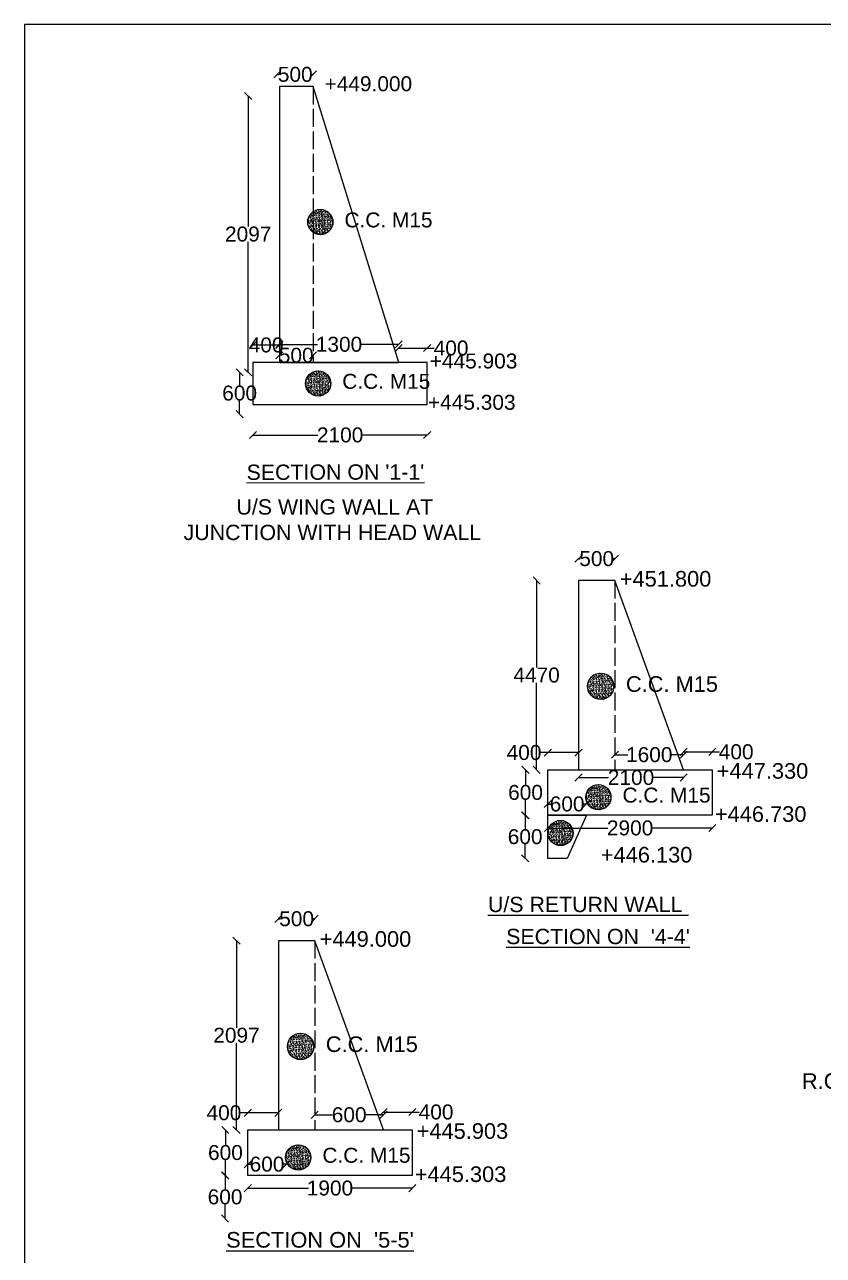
# Model space of a CAD drawing. Header units: millimetres. Extents: x 5124 to 3672811, y 2311 to 45963158.
# Drawn here: x 3635442 to 3646140, y 45946688 to 45963158 of the extents above; entities that cross this region are included whole.
import ezdxf

# ---------------------------------------------------------------- set-up
doc = ezdxf.new("R2010")
doc.units = ezdxf.units.MM
doc.header["$MEASUREMENT"] = 0
doc.linetypes.add('ACAD_ISO02W100', pattern=[15, 12, -3])
doc.layers.add('DRAWING', color=7, linetype='Continuous')
doc.layers.add('TEXT', color=7, linetype='Continuous')
doc.styles.get("Standard").update_dxf_attribs({"font": 'arial.ttf', "height": 200})
doc.dimstyles.get("Standard").update_dxf_attribs({"dimtxt": 200, "dimasz": 110, "dimexe": 0.18, "dimexo": 0.0625, "dimgap": 0.09, "dimtad": 0, "dimtih": 1, "dimtoh": 1, "dimdec": 0, "dimzin": 0, "dimdsep": 46, "dimtxsty": 'Standard', "dimblk": 'OBLIQUE', "dimcen": 0.09, "dimse1": 1, "dimse2": 1, "dimadec": 0, "dimazin": 0, "dimtfac": 1, "dimtdec": 0, "dimtofl": 0, "dimtmove": 0, "dimatfit": 3, "dimfxl": 1, "dimtolj": 1, "dimtzin": 0, "dimarcsym": 0})

# ---------------------------------------------------------------- blocks, each defined once
blk = doc.blocks.new('_Oblique')
at = {"color": 0, "linetype": 'ByBlock', "lineweight": -2}
blk.add_line((-0.5, -0.5), (0.5, 0.5), dxfattribs=at)
blk = doc.blocks.new('*D62')
at = {"layer": 'Defpoints', "color": 0, "transparency": 16777216}
for p in [(3638854, 45958879), (3638854, 45958510), (3640453, 45958510)]:
    blk.add_point(p, dxfattribs=at)
at = {"layer": 'DRAWING', "color": 0, "lineweight": -2, "transparency": 16777216}
for p, q in [((3638854, 45958879), (3639365, 45958879)), ((3640453, 45958879), (3639942, 45958879))]:
    blk.add_line(p, q, dxfattribs=at)
at = {"layer": 'DRAWING', "color": 0, "lineweight": -2, "transparency": 16777216, "xscale": 95, "yscale": 95, "zscale": 95, "rotation": 180}
blk.add_blockref('_Oblique', (3638854, 45958879), dxfattribs=at)
at = {"layer": 'DRAWING', "color": 0, "lineweight": -2, "transparency": 16777216, "xscale": 95, "yscale": 95, "zscale": 95}
blk.add_blockref('_Oblique', (3640453, 45958879), dxfattribs=at)
at = {"layer": 'DRAWING', "color": 0, "transparency": 16777216, "insert": (3639653, 45958879), "char_height": 200, "attachment_point": 5}
blk.add_mtext('\\A1;1300', dxfattribs=at)
blk = doc.blocks.new('*D63')
at = {"layer": 'Defpoints', "color": 0, "transparency": 16777216}
for p in [(3638854, 45958732), (3638854, 45958510), (3639305, 45958510)]:
    blk.add_point(p, dxfattribs=at)
at = {"layer": 'DRAWING', "color": 0, "lineweight": -2, "transparency": 16777216}
for p, q in [((3638854, 45958732), (3638859, 45958732)), ((3639305, 45958732), (3639300, 45958732))]:
    blk.add_line(p, q, dxfattribs=at)
at = {"layer": 'DRAWING', "color": 0, "lineweight": -2, "transparency": 16777216, "xscale": 95, "yscale": 95, "zscale": 95, "rotation": 180}
blk.add_blockref('_Oblique', (3638854, 45958732), dxfattribs=at)
at = {"layer": 'DRAWING', "color": 0, "lineweight": -2, "transparency": 16777216, "xscale": 95, "yscale": 95, "zscale": 95}
blk.add_blockref('_Oblique', (3639305, 45958732), dxfattribs=at)
at = {"layer": 'DRAWING', "color": 0, "transparency": 16777216, "insert": (3639080, 45958732), "char_height": 200, "attachment_point": 5}
blk.add_mtext('\\A1;500', dxfattribs=at)
blk = doc.blocks.new('*D64')
at = {"layer": 'Defpoints', "color": 0, "transparency": 16777216}
for p in [(3638501, 45958870), (3638501, 45958510), (3638854, 45958510)]:
    blk.add_point(p, dxfattribs=at)
at = {"layer": 'DRAWING', "color": 0, "lineweight": -2, "transparency": 16777216}
blk.add_line((3638854, 45958870), (3638501, 45958870), dxfattribs=at)
at = {"layer": 'DRAWING', "color": 0, "lineweight": -2, "transparency": 16777216, "xscale": 95, "yscale": 95, "zscale": 95, "rotation": 180}
blk.add_blockref('_Oblique', (3638501, 45958870), dxfattribs=at)
at = {"layer": 'DRAWING', "color": 0, "lineweight": -2, "transparency": 16777216, "xscale": 95, "yscale": 95, "zscale": 95}
blk.add_blockref('_Oblique', (3638854, 45958870), dxfattribs=at)
at = {"layer": 'DRAWING', "color": 0, "transparency": 16777216, "insert": (3638677, 45958870), "char_height": 200, "attachment_point": 5}
blk.add_mtext('\\A1;400', dxfattribs=at)
blk = doc.blocks.new('*D65')
at = {"layer": 'Defpoints', "color": 0, "transparency": 16777216}
for p in [(3638501, 45958506), (3638322, 45957945), (3638501, 45957945)]:
    blk.add_point(p, dxfattribs=at)
at = {"layer": 'DRAWING', "color": 0, "lineweight": -2, "transparency": 16777216}
for p, q in [((3638322, 45958506), (3638322, 45958328)), ((3638322, 45957945), (3638322, 45958123))]:
    blk.add_line(p, q, dxfattribs=at)
at = {"layer": 'DRAWING', "color": 0, "lineweight": -2, "transparency": 16777216, "xscale": 95, "yscale": 95, "zscale": 95}
for p, rotation in [((3638322, 45958506), 90), ((3638322, 45957945), 270)]:
    blk.add_blockref('_Oblique', p, dxfattribs=dict(at, rotation=rotation))
at = {"layer": 'DRAWING', "color": 0, "transparency": 16777216, "insert": (3638322, 45958226), "char_height": 200, "attachment_point": 5}
blk.add_mtext('\\A1;600', dxfattribs=at)
blk = doc.blocks.new('*D66')
at = {"layer": 'Defpoints', "color": 0, "transparency": 16777216}
for p in [(3638501, 45957945), (3640834, 45957945), (3638501, 45957666)]:
    blk.add_point(p, dxfattribs=at)
at = {"layer": 'DRAWING', "color": 0, "lineweight": -2, "transparency": 16777216}
for p, q in [((3638501, 45957666), (3639368, 45957666)), ((3640834, 45957666), (3639968, 45957666))]:
    blk.add_line(p, q, dxfattribs=at)
at = {"layer": 'DRAWING', "color": 0, "lineweight": -2, "transparency": 16777216, "xscale": 95, "yscale": 95, "zscale": 95, "rotation": 180}
blk.add_blockref('_Oblique', (3638501, 45957666), dxfattribs=at)
at = {"layer": 'DRAWING', "color": 0, "lineweight": -2, "transparency": 16777216, "xscale": 95, "yscale": 95, "zscale": 95}
blk.add_blockref('_Oblique', (3640834, 45957666), dxfattribs=at)
at = {"layer": 'DRAWING', "color": 0, "transparency": 16777216, "insert": (3639668, 45957666), "char_height": 200, "attachment_point": 5}
blk.add_mtext('\\A1;2100', dxfattribs=at)
blk = doc.blocks.new('*D67')
at = {"layer": 'Defpoints', "color": 0, "transparency": 16777216}
for p in [(3638437, 45962202), (3638854, 45962202), (3638501, 45958506)]:
    blk.add_point(p, dxfattribs=at)
at = {"layer": 'DRAWING', "color": 0, "lineweight": -2, "transparency": 16777216}
for p, q in [((3638437, 45962202), (3638437, 45960456)), ((3638437, 45958506), (3638437, 45960252))]:
    blk.add_line(p, q, dxfattribs=at)
at = {"layer": 'DRAWING', "color": 0, "lineweight": -2, "transparency": 16777216, "xscale": 95, "yscale": 95, "zscale": 95}
for p, rotation in [((3638437, 45962202), 90), ((3638437, 45958506), 270)]:
    blk.add_blockref('_Oblique', p, dxfattribs=dict(at, rotation=rotation))
at = {"layer": 'DRAWING', "color": 0, "transparency": 16777216, "insert": (3638437, 45960354), "char_height": 200, "attachment_point": 5}
blk.add_mtext('\\A1;2097', dxfattribs=at)
blk = doc.blocks.new('*D68')
at = {"layer": 'Defpoints', "color": 0, "transparency": 16777216}
for p in [(3638828, 45962491), (3638828, 45962202), (3639305, 45962202)]:
    blk.add_point(p, dxfattribs=at)
at = {"layer": 'DRAWING', "color": 0, "lineweight": -2, "transparency": 16777216}
for p, q in [((3638828, 45962491), (3638846, 45962491)), ((3639305, 45962491), (3639287, 45962491))]:
    blk.add_line(p, q, dxfattribs=at)
at = {"layer": 'DRAWING', "color": 0, "lineweight": -2, "transparency": 16777216, "xscale": 95, "yscale": 95, "zscale": 95, "rotation": 180}
blk.add_blockref('_Oblique', (3638828, 45962491), dxfattribs=at)
at = {"layer": 'DRAWING', "color": 0, "lineweight": -2, "transparency": 16777216, "xscale": 95, "yscale": 95, "zscale": 95}
blk.add_blockref('_Oblique', (3639305, 45962491), dxfattribs=at)
at = {"layer": 'DRAWING', "color": 0, "transparency": 16777216, "insert": (3639067, 45962491), "char_height": 200, "attachment_point": 5}
blk.add_mtext('\\A1;500', dxfattribs=at)
blk = doc.blocks.new('*D69')
at = {"layer": 'Defpoints', "color": 0, "transparency": 16777216}
for p in [(3640834, 45958829), (3640453, 45958637), (3640834, 45958637)]:
    blk.add_point(p, dxfattribs=at)
at = {"layer": 'DRAWING', "color": 0, "lineweight": -2, "transparency": 16777216}
for p, q in [((3640453, 45958829), (3640834, 45958829)), ((3640834, 45958829), (3640929, 45958829))]:
    blk.add_line(p, q, dxfattribs=at)
at = {"layer": 'DRAWING', "color": 0, "lineweight": -2, "transparency": 16777216, "xscale": 95, "yscale": 95, "zscale": 95, "rotation": 180}
blk.add_blockref('_Oblique', (3640453, 45958829), dxfattribs=at)
at = {"layer": 'DRAWING', "color": 0, "lineweight": -2, "transparency": 16777216, "xscale": 95, "yscale": 95, "zscale": 95}
blk.add_blockref('_Oblique', (3640834, 45958829), dxfattribs=at)
at = {"layer": 'DRAWING', "color": 0, "transparency": 16777216, "insert": (3641154, 45958829), "char_height": 200, "attachment_point": 5}
blk.add_mtext('\\A1;400', dxfattribs=at)
blk = doc.blocks.new('*D88')
at = {"layer": 'Defpoints', "color": 0, "transparency": 16777216}
for p in [(3643348, 45956011), (3642860, 45955719), (3643348, 45955719)]:
    blk.add_point(p, dxfattribs=at)
at = {"layer": 'DRAWING', "color": 0, "lineweight": -2, "transparency": 16777216}
for p, q in [((3642860, 45956011), (3642883, 45956011)), ((3643348, 45956011), (3643325, 45956011))]:
    blk.add_line(p, q, dxfattribs=at)
at = {"layer": 'DRAWING', "color": 0, "lineweight": -2, "transparency": 16777216, "xscale": 95, "yscale": 95, "zscale": 95, "rotation": 180}
blk.add_blockref('_Oblique', (3642860, 45956011), dxfattribs=at)
at = {"layer": 'DRAWING', "color": 0, "lineweight": -2, "transparency": 16777216, "xscale": 95, "yscale": 95, "zscale": 95}
blk.add_blockref('_Oblique', (3643348, 45956011), dxfattribs=at)
at = {"layer": 'DRAWING', "color": 0, "transparency": 16777216, "insert": (3643104, 45956011), "char_height": 200, "attachment_point": 5}
blk.add_mtext('\\A1;500', dxfattribs=at)
blk = doc.blocks.new('*D89')
at = {"layer": 'Defpoints', "color": 0, "transparency": 16777216}
for p in [(3642450.5, 45952578), (3644652.5, 45952578), (3644652.5, 45952407)]:
    blk.add_point(p, dxfattribs=at)
at = {"layer": 'DRAWING', "color": 0, "lineweight": -2, "transparency": 16777216}
for p, q in [((3642450.5, 45952407), (3643251.41, 45952407)), ((3644652.5, 45952407), (3643851.59, 45952407))]:
    blk.add_line(p, q, dxfattribs=at)
at = {"layer": 'DRAWING', "color": 0, "lineweight": -2, "transparency": 16777216, "xscale": 95, "yscale": 95, "zscale": 95, "rotation": 180}
blk.add_blockref('_Oblique', (3642450.5, 45952407), dxfattribs=at)
at = {"layer": 'DRAWING', "color": 0, "lineweight": -2, "transparency": 16777216, "xscale": 95, "yscale": 95, "zscale": 95}
blk.add_blockref('_Oblique', (3644652.5, 45952407), dxfattribs=at)
at = {"layer": 'DRAWING', "color": 0, "transparency": 16777216, "insert": (3643551.5, 45952407), "char_height": 200, "attachment_point": 5}
blk.add_mtext('\\A1;2900', dxfattribs=at)
blk = doc.blocks.new('*D90')
at = {"layer": 'Defpoints', "color": 0, "transparency": 16777216}
for p in [(3642860.5, 45953186.5), (3644268, 45953186.5), (3644268, 45953082.5)]:
    blk.add_point(p, dxfattribs=at)
at = {"layer": 'DRAWING', "color": 0, "lineweight": -2, "transparency": 16777216}
for p, q in [((3642860.5, 45953082.5), (3643264.16, 45953082.5)), ((3644268, 45953082.5), (3643864.34, 45953082.5))]:
    blk.add_line(p, q, dxfattribs=at)
at = {"layer": 'DRAWING', "color": 0, "lineweight": -2, "transparency": 16777216, "xscale": 95, "yscale": 95, "zscale": 95, "rotation": 180}
blk.add_blockref('_Oblique', (3642860.5, 45953082.5), dxfattribs=at)
at = {"layer": 'DRAWING', "color": 0, "lineweight": -2, "transparency": 16777216, "xscale": 95, "yscale": 95, "zscale": 95}
blk.add_blockref('_Oblique', (3644268, 45953082.5), dxfattribs=at)
at = {"layer": 'DRAWING', "color": 0, "transparency": 16777216, "insert": (3643564.25, 45953082.5), "char_height": 200, "attachment_point": 5}
blk.add_mtext('\\A1;2100', dxfattribs=at)
blk = doc.blocks.new('*D91')
at = {"layer": 'Defpoints', "color": 0, "transparency": 16777216}
for p in [(3644268, 45953388), (3643348, 45953186), (3644268, 45953186)]:
    blk.add_point(p, dxfattribs=at)
at = {"layer": 'DRAWING', "color": 0, "lineweight": -2, "transparency": 16777216}
for p, q in [((3643348, 45953388), (3643519, 45953388)), ((3644268, 45953388), (3644097, 45953388))]:
    blk.add_line(p, q, dxfattribs=at)
at = {"layer": 'DRAWING', "color": 0, "lineweight": -2, "transparency": 16777216, "xscale": 95, "yscale": 95, "zscale": 95, "rotation": 180}
blk.add_blockref('_Oblique', (3643348, 45953388), dxfattribs=at)
at = {"layer": 'DRAWING', "color": 0, "lineweight": -2, "transparency": 16777216, "xscale": 95, "yscale": 95, "zscale": 95}
blk.add_blockref('_Oblique', (3644268, 45953388), dxfattribs=at)
at = {"layer": 'DRAWING', "color": 0, "transparency": 16777216, "insert": (3643808, 45953388), "char_height": 200, "attachment_point": 5}
blk.add_mtext('\\A1;1600', dxfattribs=at)
blk = doc.blocks.new('*D92')
at = {"layer": 'Defpoints', "color": 0, "transparency": 16777216}
for p in [(3644652, 45953426), (3644268, 45953186), (3644652, 45953186)]:
    blk.add_point(p, dxfattribs=at)
at = {"layer": 'DRAWING', "color": 0, "lineweight": -2, "transparency": 16777216}
for p, q in [((3644268, 45953426), (3644652, 45953426)), ((3644652, 45953426), (3644748, 45953426))]:
    blk.add_line(p, q, dxfattribs=at)
at = {"layer": 'DRAWING', "color": 0, "lineweight": -2, "transparency": 16777216, "xscale": 95, "yscale": 95, "zscale": 95, "rotation": 180}
blk.add_blockref('_Oblique', (3644268, 45953426), dxfattribs=at)
at = {"layer": 'DRAWING', "color": 0, "lineweight": -2, "transparency": 16777216, "xscale": 95, "yscale": 95, "zscale": 95}
blk.add_blockref('_Oblique', (3644652, 45953426), dxfattribs=at)
at = {"layer": 'DRAWING', "color": 0, "transparency": 16777216, "insert": (3644972, 45953426), "char_height": 200, "attachment_point": 5}
blk.add_mtext('\\A1;400', dxfattribs=at)
blk = doc.blocks.new('*D93')
at = {"layer": 'Defpoints', "color": 0, "transparency": 16777216}
for p in [(3642450, 45953416), (3642450, 45953186), (3642860, 45953186)]:
    blk.add_point(p, dxfattribs=at)
at = {"layer": 'DRAWING', "color": 0, "lineweight": -2, "transparency": 16777216}
for p, q in [((3642450, 45953416), (3642356, 45953416)), ((3642860, 45953416), (3642450, 45953416))]:
    blk.add_line(p, q, dxfattribs=at)
at = {"layer": 'DRAWING', "color": 0, "lineweight": -2, "transparency": 16777216, "xscale": 95, "yscale": 95, "zscale": 95, "rotation": 180}
blk.add_blockref('_Oblique', (3642450, 45953416), dxfattribs=at)
at = {"layer": 'DRAWING', "color": 0, "lineweight": -2, "transparency": 16777216, "xscale": 95, "yscale": 95, "zscale": 95}
blk.add_blockref('_Oblique', (3642860, 45953416), dxfattribs=at)
at = {"layer": 'DRAWING', "color": 0, "transparency": 16777216, "insert": (3642131, 45953416), "char_height": 200, "attachment_point": 5}
blk.add_mtext('\\A1;400', dxfattribs=at)
blk = doc.blocks.new('*D94')
at = {"layer": 'Defpoints', "color": 0, "transparency": 16777216}
for p in [(3642450, 45953186), (3642151, 45952578), (3642450, 45952578)]:
    blk.add_point(p, dxfattribs=at)
at = {"layer": 'DRAWING', "color": 0, "lineweight": -2, "transparency": 16777216}
for p, q in [((3642151, 45953186), (3642151, 45952984)), ((3642151, 45952578), (3642151, 45952780))]:
    blk.add_line(p, q, dxfattribs=at)
at = {"layer": 'DRAWING', "color": 0, "lineweight": -2, "transparency": 16777216, "xscale": 95, "yscale": 95, "zscale": 95}
for p, rotation in [((3642151, 45953186), 90), ((3642151, 45952578), 270)]:
    blk.add_blockref('_Oblique', p, dxfattribs=dict(at, rotation=rotation))
at = {"layer": 'DRAWING', "color": 0, "transparency": 16777216, "insert": (3642151, 45952882), "char_height": 200, "attachment_point": 5}
blk.add_mtext('\\A1;600', dxfattribs=at)
blk = doc.blocks.new('*D95')
at = {"layer": 'Defpoints', "color": 0, "transparency": 16777216}
for p in [(3642450, 45952728), (3642450, 45952578), (3642966, 45952578)]:
    blk.add_point(p, dxfattribs=at)
at = {"layer": 'DRAWING', "color": 0, "lineweight": -2, "transparency": 16777216}
for p, q in [((3642450, 45952728), (3642487, 45952728)), ((3642966, 45952728), (3642929, 45952728))]:
    blk.add_line(p, q, dxfattribs=at)
at = {"layer": 'DRAWING', "color": 0, "lineweight": -2, "transparency": 16777216, "xscale": 95, "yscale": 95, "zscale": 95, "rotation": 180}
blk.add_blockref('_Oblique', (3642450, 45952728), dxfattribs=at)
at = {"layer": 'DRAWING', "color": 0, "lineweight": -2, "transparency": 16777216, "xscale": 95, "yscale": 95, "zscale": 95}
blk.add_blockref('_Oblique', (3642966, 45952728), dxfattribs=at)
at = {"layer": 'DRAWING', "color": 0, "transparency": 16777216, "insert": (3642708, 45952728), "char_height": 200, "attachment_point": 5}
blk.add_mtext('\\A1;600', dxfattribs=at)
blk = doc.blocks.new('*D96')
at = {"layer": 'Defpoints', "color": 0, "transparency": 16777216}
for p in [(3642146, 45952578), (3642450, 45952578), (3642450, 45952001)]:
    blk.add_point(p, dxfattribs=at)
at = {"layer": 'DRAWING', "color": 0, "lineweight": -2, "transparency": 16777216}
for p, q in [((3642146, 45952578), (3642146, 45952392)), ((3642146, 45952001), (3642146, 45952187))]:
    blk.add_line(p, q, dxfattribs=at)
at = {"layer": 'DRAWING', "color": 0, "lineweight": -2, "transparency": 16777216, "xscale": 95, "yscale": 95, "zscale": 95}
for p, rotation in [((3642146, 45952578), 90), ((3642146, 45952001), 270)]:
    blk.add_blockref('_Oblique', p, dxfattribs=dict(at, rotation=rotation))
at = {"layer": 'DRAWING', "color": 0, "transparency": 16777216, "insert": (3642146, 45952290), "char_height": 200, "attachment_point": 5}
blk.add_mtext('\\A1;600', dxfattribs=at)
blk = doc.blocks.new('*D97')
at = {"layer": 'Defpoints', "color": 0, "transparency": 16777216}
for p in [(3642299, 45955719), (3642860, 45955719), (3642450, 45953186)]:
    blk.add_point(p, dxfattribs=at)
at = {"layer": 'DRAWING', "color": 0, "lineweight": -2, "transparency": 16777216}
for p, q in [((3642299, 45955719), (3642299, 45954555)), ((3642299, 45953186), (3642299, 45954351))]:
    blk.add_line(p, q, dxfattribs=at)
at = {"layer": 'DRAWING', "color": 0, "lineweight": -2, "transparency": 16777216, "xscale": 95, "yscale": 95, "zscale": 95}
for p, rotation in [((3642299, 45955719), 90), ((3642299, 45953186), 270)]:
    blk.add_blockref('_Oblique', p, dxfattribs=dict(at, rotation=rotation))
at = {"layer": 'DRAWING', "color": 0, "transparency": 16777216, "insert": (3642299, 45954453), "char_height": 200, "attachment_point": 5}
blk.add_mtext('\\A1;4470', dxfattribs=at)
blk = doc.blocks.new('*D109')
at = {"layer": 'Defpoints', "color": 0, "transparency": 16777216}
for p in [(3639328, 45951192), (3638842, 45950900), (3639328, 45950900)]:
    blk.add_point(p, dxfattribs=at)
at = {"layer": 'DRAWING', "color": 0, "lineweight": -2, "transparency": 16777216}
for p, q in [((3638842, 45951192), (3638864, 45951192)), ((3639328, 45951192), (3639306, 45951192))]:
    blk.add_line(p, q, dxfattribs=at)
at = {"layer": 'DRAWING', "color": 0, "lineweight": -2, "transparency": 16777216, "xscale": 95, "yscale": 95, "zscale": 95, "rotation": 180}
blk.add_blockref('_Oblique', (3638842, 45951192), dxfattribs=at)
at = {"layer": 'DRAWING', "color": 0, "lineweight": -2, "transparency": 16777216, "xscale": 95, "yscale": 95, "zscale": 95}
blk.add_blockref('_Oblique', (3639328, 45951192), dxfattribs=at)
at = {"layer": 'DRAWING', "color": 0, "transparency": 16777216, "insert": (3639085, 45951192), "char_height": 200, "attachment_point": 5}
blk.add_mtext('\\A1;500', dxfattribs=at)
blk = doc.blocks.new('*D110')
at = {"layer": 'Defpoints', "color": 0, "transparency": 16777216}
for p in [(3638432, 45947758), (3640634, 45947758), (3640634, 45947588)]:
    blk.add_point(p, dxfattribs=at)
at = {"layer": 'DRAWING', "color": 0, "lineweight": -2, "transparency": 16777216}
for p, q in [((3638432, 45947588), (3639244, 45947588)), ((3640634, 45947588), (3639821, 45947588))]:
    blk.add_line(p, q, dxfattribs=at)
at = {"layer": 'DRAWING', "color": 0, "lineweight": -2, "transparency": 16777216, "xscale": 95, "yscale": 95, "zscale": 95, "rotation": 180}
blk.add_blockref('_Oblique', (3638432, 45947588), dxfattribs=at)
at = {"layer": 'DRAWING', "color": 0, "lineweight": -2, "transparency": 16777216, "xscale": 95, "yscale": 95, "zscale": 95}
blk.add_blockref('_Oblique', (3640634, 45947588), dxfattribs=at)
at = {"layer": 'DRAWING', "color": 0, "transparency": 16777216, "insert": (3639532, 45947588), "char_height": 200, "attachment_point": 5}
blk.add_mtext('\\A1;1900', dxfattribs=at)
blk = doc.blocks.new('*D111')
at = {"layer": 'Defpoints', "color": 0, "transparency": 16777216}
for p in [(3640249, 45948569), (3639328, 45948367), (3640249, 45948367)]:
    blk.add_point(p, dxfattribs=at)
at = {"layer": 'DRAWING', "color": 0, "lineweight": -2, "transparency": 16777216}
for p, q in [((3639328, 45948569), (3639568, 45948569)), ((3640249, 45948569), (3640010, 45948569))]:
    blk.add_line(p, q, dxfattribs=at)
at = {"layer": 'DRAWING', "color": 0, "lineweight": -2, "transparency": 16777216, "xscale": 95, "yscale": 95, "zscale": 95, "rotation": 180}
blk.add_blockref('_Oblique', (3639328, 45948569), dxfattribs=at)
at = {"layer": 'DRAWING', "color": 0, "lineweight": -2, "transparency": 16777216, "xscale": 95, "yscale": 95, "zscale": 95}
blk.add_blockref('_Oblique', (3640249, 45948569), dxfattribs=at)
at = {"layer": 'DRAWING', "color": 0, "transparency": 16777216, "insert": (3639789, 45948569), "char_height": 200, "attachment_point": 5}
blk.add_mtext('\\A1;600', dxfattribs=at)
blk = doc.blocks.new('*D112')
at = {"layer": 'Defpoints', "color": 0, "transparency": 16777216}
for p in [(3640634, 45948606), (3640249, 45948367), (3640634, 45948367)]:
    blk.add_point(p, dxfattribs=at)
at = {"layer": 'DRAWING', "color": 0, "lineweight": -2, "transparency": 16777216}
for p, q in [((3640249, 45948606), (3640634, 45948606)), ((3640634, 45948606), (3640728, 45948606))]:
    blk.add_line(p, q, dxfattribs=at)
at = {"layer": 'DRAWING', "color": 0, "lineweight": -2, "transparency": 16777216, "xscale": 95, "yscale": 95, "zscale": 95, "rotation": 180}
blk.add_blockref('_Oblique', (3640249, 45948606), dxfattribs=at)
at = {"layer": 'DRAWING', "color": 0, "lineweight": -2, "transparency": 16777216, "xscale": 95, "yscale": 95, "zscale": 95}
blk.add_blockref('_Oblique', (3640634, 45948606), dxfattribs=at)
at = {"layer": 'DRAWING', "color": 0, "transparency": 16777216, "insert": (3640953, 45948606), "char_height": 200, "attachment_point": 5}
blk.add_mtext('\\A1;400', dxfattribs=at)
blk = doc.blocks.new('*D113')
at = {"layer": 'Defpoints', "color": 0, "transparency": 16777216}
for p in [(3638432, 45948596), (3638432, 45948367), (3638842, 45948367)]:
    blk.add_point(p, dxfattribs=at)
at = {"layer": 'DRAWING', "color": 0, "lineweight": -2, "transparency": 16777216}
for p, q in [((3638432, 45948596), (3638336, 45948596)), ((3638842, 45948596), (3638432, 45948596))]:
    blk.add_line(p, q, dxfattribs=at)
at = {"layer": 'DRAWING', "color": 0, "lineweight": -2, "transparency": 16777216, "xscale": 95, "yscale": 95, "zscale": 95, "rotation": 180}
blk.add_blockref('_Oblique', (3638432, 45948596), dxfattribs=at)
at = {"layer": 'DRAWING', "color": 0, "lineweight": -2, "transparency": 16777216, "xscale": 95, "yscale": 95, "zscale": 95}
blk.add_blockref('_Oblique', (3638842, 45948596), dxfattribs=at)
at = {"layer": 'DRAWING', "color": 0, "transparency": 16777216, "insert": (3638112, 45948596), "char_height": 200, "attachment_point": 5}
blk.add_mtext('\\A1;400', dxfattribs=at)
blk = doc.blocks.new('*D107')
at = {"layer": 'Defpoints', "color": 0, "transparency": 16777216}
for p in [(3638432, 45948367), (3638132, 45947758), (3638432, 45947758)]:
    blk.add_point(p, dxfattribs=at)
at = {"layer": 'DRAWING', "color": 0, "lineweight": -2, "transparency": 16777216}
for p, q in [((3638132, 45948367), (3638132, 45948165)), ((3638132, 45947758), (3638132, 45947961))]:
    blk.add_line(p, q, dxfattribs=at)
at = {"layer": 'DRAWING', "color": 0, "lineweight": -2, "transparency": 16777216, "xscale": 95, "yscale": 95, "zscale": 95}
for p, rotation in [((3638132, 45948367), 90), ((3638132, 45947758), 270)]:
    blk.add_blockref('_Oblique', p, dxfattribs=dict(at, rotation=rotation))
at = {"layer": 'DRAWING', "color": 0, "transparency": 16777216, "insert": (3638132, 45948063), "char_height": 200, "attachment_point": 5}
blk.add_mtext('\\A1;600', dxfattribs=at)
blk = doc.blocks.new('*D114')
at = {"layer": 'Defpoints', "color": 0, "transparency": 16777216}
for p in [(3638432, 45947908), (3638432, 45947758), (3638947, 45947758)]:
    blk.add_point(p, dxfattribs=at)
at = {"layer": 'DRAWING', "color": 0, "lineweight": -2, "transparency": 16777216}
for p, q in [((3638432, 45947908), (3638468, 45947908)), ((3638947, 45947908), (3638910, 45947908))]:
    blk.add_line(p, q, dxfattribs=at)
at = {"layer": 'DRAWING', "color": 0, "lineweight": -2, "transparency": 16777216, "xscale": 95, "yscale": 95, "zscale": 95, "rotation": 180}
blk.add_blockref('_Oblique', (3638432, 45947908), dxfattribs=at)
at = {"layer": 'DRAWING', "color": 0, "lineweight": -2, "transparency": 16777216, "xscale": 95, "yscale": 95, "zscale": 95}
blk.add_blockref('_Oblique', (3638947, 45947908), dxfattribs=at)
at = {"layer": 'DRAWING', "color": 0, "transparency": 16777216, "insert": (3638689, 45947908), "char_height": 200, "attachment_point": 5}
blk.add_mtext('\\A1;600', dxfattribs=at)
blk = doc.blocks.new('*D115')
at = {"layer": 'Defpoints', "color": 0, "transparency": 16777216}
for p in [(3638127, 45947758), (3638432, 45947758), (3638432, 45947182)]:
    blk.add_point(p, dxfattribs=at)
at = {"layer": 'DRAWING', "color": 0, "lineweight": -2, "transparency": 16777216}
for p, q in [((3638127, 45947758), (3638127, 45947572)), ((3638127, 45947182), (3638127, 45947368))]:
    blk.add_line(p, q, dxfattribs=at)
at = {"layer": 'DRAWING', "color": 0, "lineweight": -2, "transparency": 16777216, "xscale": 95, "yscale": 95, "zscale": 95}
for p, rotation in [((3638127, 45947758), 90), ((3638127, 45947182), 270)]:
    blk.add_blockref('_Oblique', p, dxfattribs=dict(at, rotation=rotation))
at = {"layer": 'DRAWING', "color": 0, "transparency": 16777216, "insert": (3638127, 45947470), "char_height": 200, "attachment_point": 5}
blk.add_mtext('\\A1;600', dxfattribs=at)
blk = doc.blocks.new('*D108')
at = {"layer": 'Defpoints', "color": 0, "transparency": 16777216}
for p in [(3638280, 45950900), (3638842, 45950900), (3638432, 45948367)]:
    blk.add_point(p, dxfattribs=at)
at = {"layer": 'DRAWING', "color": 0, "lineweight": -2, "transparency": 16777216}
for p, q in [((3638280, 45950900), (3638280, 45949735)), ((3638280, 45948367), (3638280, 45949531))]:
    blk.add_line(p, q, dxfattribs=at)
at = {"layer": 'DRAWING', "color": 0, "lineweight": -2, "transparency": 16777216, "xscale": 95, "yscale": 95, "zscale": 95}
for p, rotation in [((3638280, 45950900), 90), ((3638280, 45948367), 270)]:
    blk.add_blockref('_Oblique', p, dxfattribs=dict(at, rotation=rotation))
at = {"layer": 'DRAWING', "color": 0, "transparency": 16777216, "insert": (3638280, 45949633), "char_height": 200, "attachment_point": 5}
blk.add_mtext('\\A1;2097', dxfattribs=at)

msp = doc.modelspace()

# ---------------------------------------------------------------- hatches: boundary and pattern name
at = {"layer": 'DRAWING'}
h = msp.add_hatch(dxfattribs=at)
h.set_pattern_fill('AR-CONC,_O', color=256, scale=7.2561)
h.set_pattern_definition([(130, (6131702.46, 12610962.006), (-52.04511804, -4.553357835), [5.4420752, -59.86282722]), (185, (6131702.46, 12610962.006), (10.06793589, 54.57981544), [4.35366016, -47.890261775]), (79.5486, (6131698.125, 12610961.626), (-41.9772208, 50.026424465), [4.6250521, -50.87557467]), (133.8158, (6131702.46, 12610976.52), (-77.4400806, -12.01022564), [8.1631128, -89.79424083]), (83.3644, (6131696.01, 12610975.52), (-67.82006309, 70.68296945), [6.93757836, -76.31334982]), (188.8158, (6131702.46, 12610976.52), (-67.82000791, 70.68302242), [6.53049024, -71.83539266]), (159, (6131695.206, 12610972.89), (-43.312174214, -29.21443041), [5.4420752, -59.86282722]), (214, (6131695.206, 12610972.89), (-17.65520445, 52.61761437), [4.35366016, -47.890261775]), (108.5486, (6131691.596, 12610970.455), (-60.96739641, 23.40313624), [4.6250521, -50.87557467]), (142.5, (6131702.462, 12610962.006), (-0.882331294, 24.155111823), [0, -47.309773753, 0, -48.615871801, 0, -48.07166428]), (172.5, (6131702.462, 12610962.006), (-19.088589414, 28.618909286), [0, -27.718303027, 0, -46.221358713, 0, -18.32165318]), (212.5, (6131718.643, 12610962.006), (-38.734691226, -1.636604109), [0, -18.140250672, 0, -56.597582097, 0, -75.100637783]), (222.5, (6131725.9, 12610962.006), (-42.3165732, 7.263717892), [0, -23.582325874, 0, -37.586599393, 0, -53.332336976])])
h.paths.add_polyline_path([(3639233.7, 45960516, 1), (3639571.9, 45960516, 1)])
h = msp.add_hatch(dxfattribs=at)
h.set_pattern_fill('AR-CONC,_O', color=256, scale=7.2561)
h.set_pattern_definition([(130, (6131673.323, 12608801.613), (-52.04511804, -4.553357835), [5.4420752, -59.86282722]), (185, (6131673.323, 12608801.613), (10.06793589, 54.57981544), [4.35366016, -47.890261775]), (79.5486, (6131668.986, 12608801.234), (-41.9772208, 50.026424465), [4.6250521, -50.87557467]), (133.8158, (6131673.32, 12608816.126), (-77.4400806, -12.01022564), [8.1631128, -89.79424083]), (83.3644, (6131666.87, 12608815.125), (-67.82006309, 70.68296945), [6.93757836, -76.31334982]), (188.8158, (6131673.32, 12608816.126), (-67.82000791, 70.68302242), [6.53049024, -71.83539266]), (159, (6131666.067, 12608812.498), (-43.312174214, -29.21443041), [5.4420752, -59.86282722]), (214, (6131666.067, 12608812.5), (-17.65520445, 52.61761437), [4.35366016, -47.890261775]), (108.5486, (6131662.457, 12608810.063), (-60.96739641, 23.40313624), [4.6250521, -50.87557467]), (142.5, (6131673.323, 12608801.613), (-0.882331294, 24.155111823), [0, -47.309773753, 0, -48.615871801, 0, -48.07166428]), (172.5, (6131673.323, 12608801.613), (-19.088589414, 28.618909286), [0, -27.718303027, 0, -46.221358713, 0, -18.32165318]), (212.5, (6131689.504, 12608801.613), (-38.734691226, -1.636604109), [0, -18.140250672, 0, -56.597582097, 0, -75.100637783]), (222.5, (6131696.76, 12608801.613), (-42.3165732, 7.263717892), [0, -23.582325874, 0, -37.586599393, 0, -53.332336976])])
h.paths.add_polyline_path([(3639204.6, 45958355.6, 1), (3639542.8, 45958355.6, 1)])
h = msp.add_hatch(dxfattribs=at)
h.set_pattern_fill('AR-CONC,_O', color=256, scale=7.584427)
h.set_pattern_definition([(130, (6248229.712, 11095738.955), (-54.40007145, -4.75938956), [5.68831988, -62.57151872]), (185, (6248229.71, 11095738.955), (10.52349293, 57.04945961), [4.55065591, -50.05721498]), (79.5486, (6248225.18, 11095738.56), (-43.87661892, 52.29003541), [4.83432787, -53.17760823]), (133.8158, (6248229.71, 11095754.124), (-80.94411304, -12.553668), [8.53247983, -93.85727808]), (83.3644, (6248222.97, 11095753.08), (-70.88880604, 73.88125406), [7.25149203, -79.7663996]), (188.8158, (6248229.71, 11095754.12), (-70.88874836, 73.88130942), [6.82598386, -75.08582247]), (159, (6248222.13, 11095750.33), (-45.27197671, -30.536333885), [5.68831988, -62.57151872]), (214, (6248222.13, 11095750.33), (-18.45407254, 54.99847227), [4.55065591, -50.05721498]), (108.5486, (6248218.355, 11095747.787), (-63.7260678, 24.4620885), [4.83432787, -53.17760823]), (142.5, (6248229.712, 11095738.955), (-0.92225529, 25.248089706), [0, -49.450460857, 0, -50.81565763, 0, -50.24682564]), (172.5, (6248229.712, 11095738.955), (-19.952315742, 29.913866442), [0, -28.972509275, 0, -48.31279688, 0, -19.150676942]), (212.5, (6248246.626, 11095738.955), (-40.487370375, -1.710657672), [0, -18.96106628, 0, -59.158526792, 0, -78.498814397]), (222.5, (6248254.21, 11095738.955), (-44.23132644, 7.59238882), [0, -24.649386163, 0, -39.28732933, 0, -55.74553486])])
h.paths.add_polyline_path([(3642981, 45954303.7, 1), (3643334.5, 45954303.7, 1.0000008)])
h = msp.add_hatch(dxfattribs=at)
h.set_pattern_fill('AR-CONC,_O', color=256, scale=7.2561)
h.set_pattern_definition([(130, (6135426.235, 12603264.62), (-52.04511804, -4.553357835), [5.4420752, -59.86282722]), (185, (6135426.235, 12603264.62), (10.06793589, 54.57981544), [4.35366016, -47.890261775]), (79.5486, (6135421.9, 12603264.24), (-41.9772208, 50.026424465), [4.6250521, -50.87557467]), (133.8158, (6135426.235, 12603279.13), (-77.4400806, -12.01022564), [8.1631128, -89.79424083]), (83.3644, (6135419.78, 12603278.13), (-67.82006309, 70.68296945), [6.93757836, -76.31334982]), (188.8158, (6135426.235, 12603279.13), (-67.82000791, 70.68302242), [6.53049024, -71.83539266]), (159, (6135418.98, 12603275.503), (-43.312174214, -29.21443041), [5.4420752, -59.86282722]), (214, (6135418.98, 12603275.503), (-17.65520445, 52.61761437), [4.35366016, -47.890261775]), (108.5486, (6135415.37, 12603273.07), (-60.96739641, 23.40313624), [4.6250521, -50.87557467]), (142.5, (6135426.235, 12603264.619), (-0.882331294, 24.155111823), [0, -47.309773753, 0, -48.615871801, 0, -48.07166428]), (172.5, (6135426.235, 12603264.62), (-19.088589414, 28.618909286), [0, -27.718303027, 0, -46.221358713, 0, -18.32165318]), (212.5, (6135442.417, 12603264.619), (-38.734691226, -1.636604109), [0, -18.140250672, 0, -56.597582097, 0, -75.100637783]), (222.5, (6135449.673, 12603264.62), (-42.3165732, 7.263717892), [0, -23.582325874, 0, -37.586599393, 0, -53.332336976])])
h.paths.add_polyline_path([(3642957.5, 45952818.6, 1), (3643295.7, 45952818.6, 1)])
h = msp.add_hatch(dxfattribs=at)
h.set_pattern_fill('AR-CONC,_O', color=256, scale=7.2561)
h.set_pattern_definition([(130, (6134919.233, 12602786.12), (-52.04511804, -4.553357835), [5.4420752, -59.86282722]), (185, (6134919.233, 12602786.12), (10.06793589, 54.57981544), [4.35366016, -47.890261775]), (79.5486, (6134914.896, 12602785.74), (-41.9772208, 50.026424465), [4.6250521, -50.87557467]), (133.8158, (6134919.233, 12602800.63), (-77.4400806, -12.01022564), [8.1631128, -89.79424083]), (83.3644, (6134912.78, 12602799.63), (-67.82006309, 70.68296945), [6.93757836, -76.31334982]), (188.8158, (6134919.23, 12602800.63), (-67.82000791, 70.68302242), [6.53049024, -71.83539266]), (159, (6134911.977, 12602797.004), (-43.312174214, -29.21443041), [5.4420752, -59.86282722]), (214, (6134911.98, 12602797.004), (-17.65520445, 52.61761437), [4.35366016, -47.890261775]), (108.5486, (6134908.37, 12602794.57), (-60.96739641, 23.40313624), [4.6250521, -50.87557467]), (142.5, (6134919.233, 12602786.12), (-0.882331294, 24.155111823), [0, -47.309773753, 0, -48.615871801, 0, -48.07166428]), (172.5, (6134919.233, 12602786.12), (-19.088589414, 28.618909286), [0, -27.718303027, 0, -46.221358713, 0, -18.32165318]), (212.5, (6134935.415, 12602786.12), (-38.734691226, -1.636604109), [0, -18.140250672, 0, -56.597582097, 0, -75.100637783]), (222.5, (6134942.67, 12602786.12), (-42.3165732, 7.263717892), [0, -23.582325874, 0, -37.586599393, 0, -53.332336976])])
h.paths.add_polyline_path([(3642450.5, 45952340.1, 1), (3642788.7, 45952340.1, 1)])
h = msp.add_hatch(dxfattribs=at)
h.set_pattern_fill('AR-CONC,_O', color=256, scale=7.584427)
h.set_pattern_definition([(130, (6244210.712, 11090919.455), (-54.40007145, -4.75938956), [5.68831988, -62.57151872]), (185, (6244210.71, 11090919.455), (10.52349293, 57.04945961), [4.55065591, -50.05721498]), (79.5486, (6244206.18, 11090919.06), (-43.87661892, 52.29003541), [4.83432787, -53.17760823]), (133.8158, (6244210.71, 11090934.624), (-80.94411304, -12.553668), [8.53247983, -93.85727808]), (83.3644, (6244203.97, 11090933.58), (-70.88880604, 73.88125406), [7.25149203, -79.7663996]), (188.8158, (6244210.71, 11090934.62), (-70.88874836, 73.88130942), [6.82598386, -75.08582247]), (159, (6244203.13, 11090930.83), (-45.27197671, -30.536333885), [5.68831988, -62.57151872]), (214, (6244203.13, 11090930.83), (-18.45407254, 54.99847227), [4.55065591, -50.05721498]), (108.5486, (6244199.355, 11090928.287), (-63.7260678, 24.4620885), [4.83432787, -53.17760823]), (142.5, (6244210.712, 11090919.455), (-0.92225529, 25.248089706), [0, -49.450460857, 0, -50.81565763, 0, -50.24682564]), (172.5, (6244210.712, 11090919.455), (-19.952315742, 29.913866442), [0, -28.972509275, 0, -48.31279688, 0, -19.150676942]), (212.5, (6244227.626, 11090919.455), (-40.487370375, -1.710657672), [0, -18.96106628, 0, -59.158526792, 0, -78.498814397]), (222.5, (6244235.21, 11090919.455), (-44.23132644, 7.59238882), [0, -24.649386163, 0, -39.28732933, 0, -55.74553486])])
h.paths.add_polyline_path([(3638962, 45949484.2, 1), (3639315.5, 45949484.2, 1.0000008)])
h = msp.add_hatch(dxfattribs=at)
h.set_pattern_fill('AR-CONC,_O', color=256, scale=7.2561)
h.set_pattern_definition([(130, (6131407.235, 12598445.12), (-52.04511804, -4.553357835), [5.4420752, -59.86282722]), (185, (6131407.235, 12598445.12), (10.06793589, 54.57981544), [4.35366016, -47.890261775]), (79.5486, (6131402.9, 12598444.74), (-41.9772208, 50.026424465), [4.6250521, -50.87557467]), (133.8158, (6131407.235, 12598459.63), (-77.4400806, -12.01022564), [8.1631128, -89.79424083]), (83.3644, (6131400.78, 12598458.63), (-67.82006309, 70.68296945), [6.93757836, -76.31334982]), (188.8158, (6131407.235, 12598459.63), (-67.82000791, 70.68302242), [6.53049024, -71.83539266]), (159, (6131399.98, 12598456.003), (-43.312174214, -29.21443041), [5.4420752, -59.86282722]), (214, (6131399.98, 12598456.003), (-17.65520445, 52.61761437), [4.35366016, -47.890261775]), (108.5486, (6131396.37, 12598453.57), (-60.96739641, 23.40313624), [4.6250521, -50.87557467]), (142.5, (6131407.235, 12598445.119), (-0.882331294, 24.155111823), [0, -47.309773753, 0, -48.615871801, 0, -48.07166428]), (172.5, (6131407.235, 12598445.12), (-19.088589414, 28.618909286), [0, -27.718303027, 0, -46.221358713, 0, -18.32165318]), (212.5, (6131423.417, 12598445.119), (-38.734691226, -1.636604109), [0, -18.140250672, 0, -56.597582097, 0, -75.100637783]), (222.5, (6131430.673, 12598445.12), (-42.3165732, 7.263717892), [0, -23.582325874, 0, -37.586599393, 0, -53.332336976])])
h.paths.add_polyline_path([(3638938.5, 45947999.1, 1), (3639276.7, 45947999.1, 1)])

# ---------------------------------------------------------------- linework, layer by layer
for points in [[(3672811.5, 45963157.8), (3635442.3, 45963157.8), (3635442.3, 45935538.7), (3672811.5, 45935538.7)], [(3638853.9, 45958636.7), (3640453, 45958636.7), (3639305.2, 45962329), (3638853.9, 45962329)], [(3640834.4, 45958636.7), (3638501, 45958636.7), (3638501, 45958072.2), (3640834.4, 45958072.2)], [(3642860.5, 45953186.5), (3644268, 45953186.5), (3643347.5, 45955719), (3642860.5, 45955719)], [(3642450.5, 45953186.5), (3644652.5, 45953186.5), (3644652.5, 45952578), (3642450.5, 45952578)], [(3642450.5, 45952578), (3642966, 45952578), (3642708.2, 45952001), (3642450.5, 45952001)], [(3638841.5, 45948367), (3640249, 45948367), (3639328.5, 45950899.5), (3638841.5, 45950899.5)], [(3638431.5, 45948367), (3640633.5, 45948367), (3640633.5, 45947758.5), (3638431.5, 45947758.5)]]:
    msp.add_lwpolyline(points, close=True, dxfattribs=at)
at = {"layer": 'DRAWING', "linetype": 'ACAD_ISO02W100', "ltscale": 20}
for points in [[(3639305.2, 45962329), (3639305.2, 45958636.7)], [(3643347.5, 45955719), (3643347.5, 45953186.5)], [(3639328.5, 45950899.5), (3639328.5, 45948367)]]:
    msp.add_lwpolyline(points, dxfattribs=at)
at = {"layer": 'DRAWING'}
for centre, radius in [((3639402.8, 45960516), 169.1), ((3639373.7, 45958355.6), 169.1), ((3643157.7, 45954303.7), 176.7), ((3643126.6, 45952818.6), 169.1), ((3642619.6, 45952340.1), 169.1), ((3639138.7, 45949484.2), 176.7), ((3639107.6, 45947999.1), 169.1)]:
    msp.add_circle(centre, radius, dxfattribs=at)

# ---------------------------------------------------------------- texts
for s, p in [('%%UU/S RETURN WALL ', (3641648.2, 45951282.1)), ("%%USECTION ON  '4-4'", (3641892, 45950853.2))]:
    msp.add_text(s, height=204.622, dxfattribs=at).set_placement(p)
at = {"layer": 'DRAWING', "insert": (3637519, 45956805.9), "char_height": 204.622, "width": 4072.986, "attachment_point": 1}
msp.add_mtext('\\pi681.39; U/S WING WALL AT \\P\\pi52.311;JUNCTION WITH HEAD WALL', dxfattribs=at)
at = {"layer": 'TEXT'}
for s, height, p in [('+449.000', 200, (3639459.5, 45962266.7)), (' C.C. M15  ', 200, (3639648.3, 45960444.6)), ('+445.903', 200, (3640868.7, 45958556.6)), (' C.C. M15  ', 200, (3639619.2, 45958284.2)), ('+445.303', 200, (3640844.8, 45958004)), ('+451.800', 209.05, (3643413.5, 45955637.5)), (' C.C. M15  ', 209.05, (3643414.3, 45954229.2)), ('+447.330', 209.05, (3644712, 45953067.1)), (' C.C. M15  ', 200, (3643372.1, 45952747.2)), ('+446.730', 209.05, (3644687, 45952489.6)), ('+446.130', 209.05, (3643159.5, 45951945.1)), ('+449.000', 209.05, (3639394.5, 45950818)), (' C.C. M15  ', 209.05, (3639395.3, 45949409.7)), (' R.C.C. M30', 209.05, (3645771.3, 45948916.7)), ('+445.903', 209.05, (3640693, 45948247.6)), (' C.C. M15  ', 200, (3639353.1, 45947927.7)), ('+445.303', 209.05, (3640668, 45947670.1)), ("%%USECTION ON  '5-5'", 209.05, (3638142, 45946791.7))]:
    msp.add_text(s, height=height, dxfattribs=at).set_placement(p)
msp.add_text("%%USECTION ON '1-1'", height=204.622, rotation=0.1412, dxfattribs=at).set_placement((3638415.6, 45957064.9))

# ---------------------------------------------------------------- dimensions: what is measured, and where the dimension line sits
at = {"layer": 'DRAWING'}
for base, p1, p2, text, picture, middle in [((3638828.1, 45962491.4), (3639305.2, 45962202.1), (3638828.1, 45962202.1), '500', '*D68', (3639066.7, 45962491.4)), ((3638501, 45958870.5), (3638853.9, 45958509.8), (3638501, 45958509.8), '400', '*D64', (3638677.5, 45958870.5)), ((3638853.9, 45958878.6), (3640453, 45958509.8), (3638853.9, 45958509.8), '1300', '*D62', (3639653.5, 45958878.6))]:
    dim = msp.add_linear_dim(base=base, p1=p1, p2=p2, angle=180, text=text, dimstyle='Standard', override={"dimasz": 95, "dimfxl": 2000, "dimarcsym": 1}, dxfattribs=at)
    dim.commit()
    dim.dimension.update_dxf_attribs({"geometry": picture, "text_midpoint": middle, "dimtype": 160})
for base, p1, p2, angle, text, picture, middle in [((3638436.8, 45962202.1), (3638501, 45958505.7), (3638853.9, 45962202.1), 90, '2097', '*D67', (3638436.8, 45960353.9)), ((3638853.9, 45958732.2), (3639305.2, 45958509.8), (3638853.9, 45958509.8), 180, '500', '*D63', (3639079.6, 45958732.2)), ((3638321.9, 45957945.3), (3638501, 45958505.7), (3638501, 45957945.3), 90, '600', '*D65', (3638321.9, 45958225.5)), ((3638501, 45957666.5), (3640834.4, 45957945.3), (3638501, 45957945.3), 180, '2100', '*D66', (3639667.7, 45957666.5)), ((3642299.5, 45955719), (3642450.5, 45953186.5), (3642860.5, 45955719), 90, '4470', '*D97', (3642299.5, 45954452.8)), ((3642151.5, 45952578), (3642450.5, 45953186.5), (3642450.5, 45952578), 90, '600', '*D94', (3642151.5, 45952882.2)), ((3642146, 45952578), (3642450.5, 45952001), (3642450.5, 45952578), 90, '600', '*D96', (3642146, 45952289.5)), ((3638280.5, 45950899.5), (3638431.5, 45948367), (3638841.5, 45950899.5), 90, '2097', '*D108', (3638280.5, 45949633.2)), ((3638132.5, 45947758.5), (3638431.5, 45948367), (3638431.5, 45947758.5), 90, '600', '*D107', (3638132.5, 45948062.8)), ((3638127, 45947758.5), (3638431.5, 45947181.5), (3638431.5, 45947758.5), 90, '600', '*D115', (3638127, 45947470))]:
    dim = msp.add_linear_dim(base=base, p1=p1, p2=p2, angle=angle, text=text, dimstyle='Standard', override={"dimasz": 95, "dimfxl": 2000, "dimarcsym": 1}, dxfattribs=at)
    dim.commit()
    dim.dimension.update_dxf_attribs({"geometry": picture, "text_midpoint": middle})
for base, p1, p2, text, picture, middle in [((3640834.4, 45958828.7), (3640453, 45958636.7), (3640834.4, 45958636.7), '400', '*D69', (3641154.1, 45958828.7)), ((3643347.5, 45956011), (3642860.5, 45955719), (3643347.5, 45955719), '500', '*D88', (3643104, 45956011)), ((3644652.5, 45953426), (3644268, 45953186.5), (3644652.5, 45953186.5), '400', '*D92', (3644972.2, 45953426)), ((3642450.5, 45953415.5), (3642860.5, 45953186.5), (3642450.5, 45953186.5), '400', '*D93', (3642130.8, 45953415.5)), ((3644268, 45953388.4), (3643347.5, 45953186.5), (3644268, 45953186.5), '1600', '*D91', (3643807.8, 45953388.4)), ((3644268, 45953082.5), (3642860.5, 45953186.5), (3644268, 45953186.5), '2100', '*D90', (3643564.2, 45953082.5)), ((3642450.5, 45952727.5), (3642966, 45952578), (3642450.5, 45952578), '600', '*D95', (3642708.2, 45952727.5)), ((3644652.5, 45952407), (3642450.5, 45952578), (3644652.5, 45952578), '2900', '*D89', (3643551.5, 45952407)), ((3639328.5, 45951191.5), (3638841.5, 45950899.5), (3639328.5, 45950899.5), '500', '*D109', (3639085, 45951191.5)), ((3638431.5, 45948596), (3638841.5, 45948367), (3638431.5, 45948367), '400', '*D113', (3638111.8, 45948596)), ((3640249, 45948568.9), (3639328.5, 45948367), (3640249, 45948367), '600', '*D111', (3639788.8, 45948568.9)), ((3640633.5, 45948606.5), (3640249, 45948367), (3640633.5, 45948367), '400', '*D112', (3640953.2, 45948606.5)), ((3638431.5, 45947908), (3638947, 45947758.5), (3638431.5, 45947758.5), '600', '*D114', (3638689.2, 45947908)), ((3640633.5, 45947587.5), (3638431.5, 45947758.5), (3640633.5, 45947758.5), '1900', '*D110', (3639532.5, 45947587.5))]:
    dim = msp.add_linear_dim(base=base, p1=p1, p2=p2, text=text, dimstyle='Standard', override={"dimasz": 95, "dimfxl": 2000, "dimarcsym": 1}, dxfattribs=at)
    dim.commit()
    dim.dimension.update_dxf_attribs({"geometry": picture, "text_midpoint": middle})

doc.saveas('drawing.dxf')
